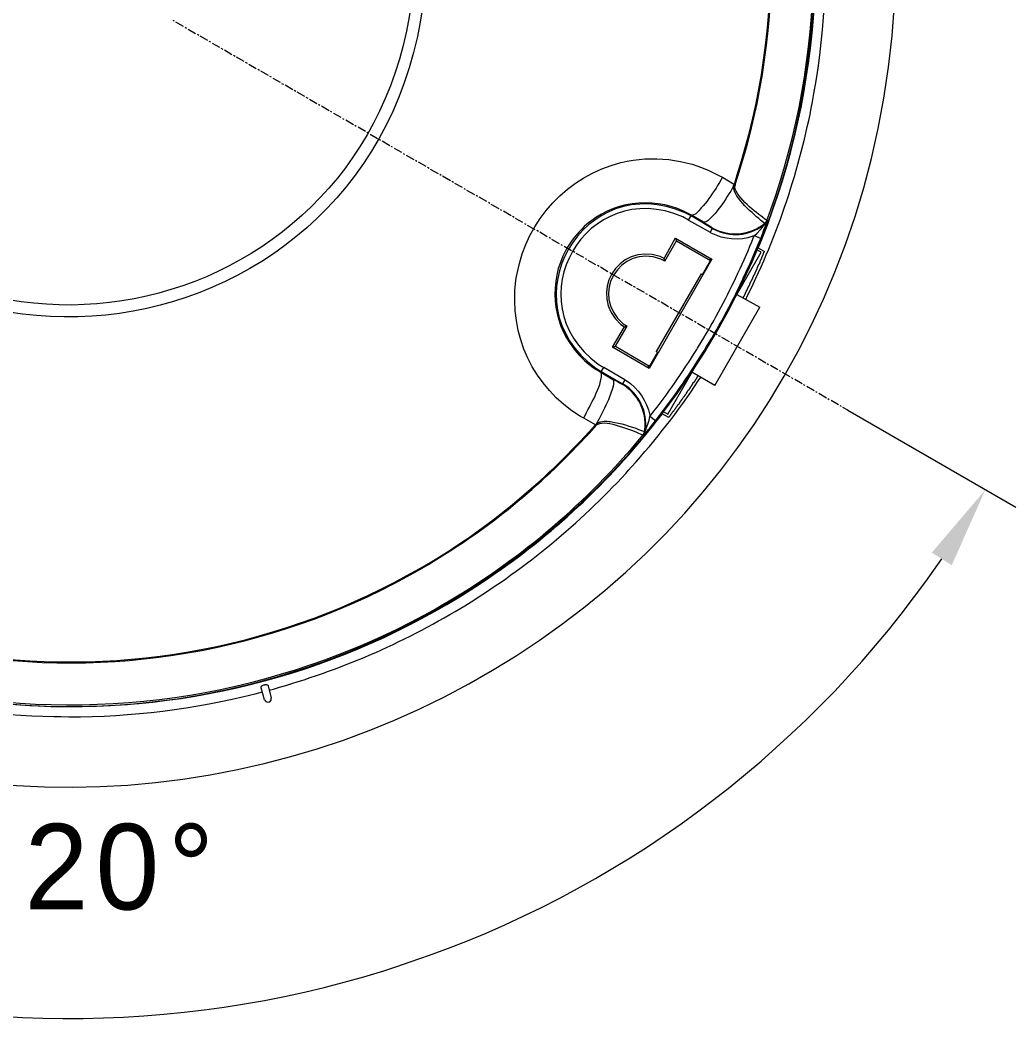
# Model space of a CAD drawing. Header units: millimetres. Extents: x 37 to 401, y 0 to 137.
# Drawn here: x 341.6 to 400.6, y 5.4 to 65.6 of the extents above; entities that cross this region are included whole.
import ezdxf

# ---------------------------------------------------------------- set-up
doc = ezdxf.new("R2010")
doc.units = ezdxf.units.MM

msp = doc.modelspace()

# ---------------------------------------------------------------- hatches: boundary and pattern name
h = msp.add_hatch(color=7)
h.dxf.hatch_style = 2
h.paths.add_polyline_path([(398.777883, 37.739495), (395.602883, 34.014197), (396.788217, 33.273399)])

# ---------------------------------------------------------------- linework, layer by layer
at = {"color": 7, "lineweight": 20}
for points in [[(350.708383, 65.510197), (350.623717, 65.552495)], [(351.237585, 65.192697), (350.793085, 65.446697)], [(351.428085, 65.086899), (351.343383, 65.129197)], [(351.957217, 64.769399), (351.512717, 65.023399)], [(352.147717, 64.663495), (352.063085, 64.726995)], [(352.676883, 64.367197), (352.232383, 64.621197)], [(352.867383, 64.261399), (352.761585, 64.303697)], [(353.396585, 63.943899), (352.952085, 64.197899)], [(353.587085, 63.837995), (353.481217, 63.901495)], [(354.116217, 63.520495), (353.671717, 63.795697)], [(354.306717, 63.414697), (354.200883, 63.478197)], [(354.835883, 63.118399), (354.391383, 63.372399)], [(355.026383, 63.012495), (354.920585, 63.054899)], [(355.555585, 62.694995), (355.111085, 62.948995)], [(355.746085, 62.589197), (355.640217, 62.652697)], [(356.275217, 62.292899), (355.830717, 62.546899)], [(356.465717, 62.186995), (356.359883, 62.229399)], [(356.994883, 61.869495), (356.550383, 62.123495)], [(357.185383, 61.763697), (357.079585, 61.805995)], [(357.714585, 61.446197), (357.270085, 61.721399)], [(357.905085, 61.340399), (357.799217, 61.403899)], [(358.434217, 61.043995), (357.989717, 61.297995)], [(358.624717, 60.938197), (358.518883, 60.980495)], [(359.153883, 60.620697), (358.709383, 60.874697)], [(359.323217, 60.514899), (359.238585, 60.578399)], [(359.873585, 60.197399), (359.429085, 60.472495)], [(360.042883, 60.112697), (359.958217, 60.154995)], [(360.593217, 59.795197), (360.148717, 60.049197)], [(360.762585, 59.689399), (360.677883, 59.731697)], [(361.312883, 59.371899), (360.868383, 59.646995)], [(361.482217, 59.265995), (361.397585, 59.329495)], [(362.032585, 58.969697), (361.588085, 59.223697)], [(362.201883, 58.863899), (362.117217, 58.906197)], [(362.752217, 58.546399), (362.307717, 58.800399)], [(362.921585, 58.440495), (362.836883, 58.503995)], [(363.471883, 58.122995), (363.027383, 58.398197)], [(363.641217, 58.038399), (363.556585, 58.080697)], [(364.191585, 57.720899), (363.747085, 57.974899)], [(364.360883, 57.614995), (364.276217, 57.657399)], [(364.911217, 57.297495), (364.466717, 57.551495)], [(365.080585, 57.191697), (364.995883, 57.255197)], [(365.630883, 56.895399), (365.165217, 57.149399)], [(365.800217, 56.789495), (365.715585, 56.831899)], [(366.350585, 56.471995), (365.884883, 56.725995)], [(366.519883, 56.366197), (366.435217, 56.429697)], [(367.070217, 56.048697), (366.604585, 56.323899)], [(367.239585, 55.942899), (367.154883, 56.006399)], [(383.199217, 56.260399), (383.897717, 55.837101)], [(367.789883, 55.646495), (367.324217, 55.900495)], [(367.959217, 55.540697), (367.874585, 55.582995)], [(368.509585, 55.223197), (368.043883, 55.477197)], [(383.855383, 55.752399), (383.897717, 55.836995)], [(383.855383, 55.752399), (383.918883, 55.752399), (383.918883, 55.731197)], [(383.940085, 55.836995), (383.897717, 55.836995)], [(383.940085, 55.836995), (383.940085, 55.794697), (383.918883, 55.731197)], [(368.678883, 55.117399), (368.594217, 55.180899)], [(369.229217, 54.820995), (368.763585, 55.074995)], [(369.398585, 54.715197), (369.313883, 54.757495)], [(369.948883, 54.397697), (369.483217, 54.651697)], [(370.118217, 54.291899), (370.033585, 54.334197)], [(370.668585, 53.974399), (370.202883, 54.249495)], [(370.837883, 53.868495), (370.753217, 53.931995)], [(371.367085, 53.572197), (370.922585, 53.826197)], [(381.188383, 53.720399), (381.357717, 54.016697)], [(381.188383, 53.720399), (382.458383, 53.000697)], [(382.585383, 53.233601), (381.336585, 53.974399)], [(382.077383, 53.593399), (381.357717, 54.016697)], [(382.077383, 53.593399), (382.331383, 53.445197), (382.521883, 53.318197), (382.564217, 53.275899)], [(385.464085, 52.640899), (385.569883, 52.894899), (385.654585, 53.148899), (385.760383, 53.402899), (385.845085, 53.656899)], [(385.823883, 53.699197), (385.802717, 53.656899), (385.760383, 53.614495), (385.739217, 53.572197), (385.696883, 53.529899)], [(385.823883, 53.699197), (385.781585, 53.614495), (385.696883, 53.529899)], [(385.845085, 53.656899), (385.823883, 53.614495), (385.739217, 53.529899), (385.718085, 53.487495)], [(385.823883, 53.699197), (385.845085, 53.656899)], [(371.557585, 53.466399), (371.472883, 53.508697)], [(372.086717, 53.148899), (371.642217, 53.402899)], [(372.277217, 53.042995), (372.192585, 53.106495)], [(372.806383, 52.725495), (372.361883, 53.000697)], [(382.585383, 53.233601), (382.458383, 53.000697)], [(382.585383, 53.233601), (382.564217, 53.275899)], [(385.083085, 52.810197), (385.252383, 52.958399), (385.400585, 53.127697), (385.569883, 53.297101), (385.633383, 53.381697), (385.718085, 53.487601)], [(385.337085, 53.275899), (385.358217, 53.296995), (385.379383, 53.296995), (385.379383, 53.318197), (385.421717, 53.318197), (385.421717, 53.339399), (385.442883, 53.339399), (385.464085, 53.360495), (385.485217, 53.360495), (385.485217, 53.381697), (385.506383, 53.381697), (385.506383, 53.402899), (385.548717, 53.402899), (385.548717, 53.423995), (385.569883, 53.423995), (385.612217, 53.466399), (385.633383, 53.466399), (385.633383, 53.487495), (385.654585, 53.487495), (385.654585, 53.508697), (385.675717, 53.508697), (385.696883, 53.529899)], [(385.696883, 53.529899), (385.718085, 53.487601)], [(372.996883, 52.640899), (372.912217, 52.683197)], [(373.526085, 52.323399), (373.081585, 52.577399)], [(379.727883, 51.455601), (380.405217, 52.662101)], [(379.770217, 51.286197), (380.468717, 52.492697)], [(380.405217, 52.662101), (380.468717, 52.492697)], [(380.405217, 52.661995), (382.564217, 51.413197)], [(380.468717, 52.492697), (382.479585, 51.328495)], [(385.083085, 52.810197), (385.464085, 52.640899)], [(373.716585, 52.217495), (373.631883, 52.259899)], [(374.245717, 51.899995), (373.801217, 52.153995)], [(374.436217, 51.794197), (374.351585, 51.857697)], [(374.965383, 51.497899), (374.520883, 51.751899)], [(383.791883, 48.852101), (385.485217, 51.815399)], [(385.485217, 51.815399), (385.231217, 51.963601)], [(385.273585, 52.090601), (385.675717, 51.857697)], [(375.155883, 51.391995), (375.071217, 51.434399)], [(375.685085, 51.074495), (375.240585, 51.328495)], [(382.564217, 51.413197), (378.838883, 44.936197)], [(379.770217, 51.286197), (379.770217, 51.328495), (379.749085, 51.328495), (379.749085, 51.391995), (379.727883, 51.413197), (379.727883, 51.455495)], [(382.013883, 50.503101), (382.479585, 51.328601)], [(382.564217, 51.413197), (382.394883, 51.370899)], [(375.875585, 50.968697), (375.790883, 51.032197)], [(376.404717, 50.651197), (375.960217, 50.926399)], [(376.595217, 50.545399), (376.510585, 50.608899)], [(377.124383, 50.248995), (376.679883, 50.502995)], [(377.314883, 50.143197), (377.230217, 50.185495)], [(377.844085, 49.825697), (377.399585, 50.079697)], [(381.929217, 50.545399), (379.262217, 45.931101)], [(381.929217, 50.545399), (382.013883, 50.502995)], [(378.034585, 49.719899), (377.928717, 49.783399)], [(378.563717, 49.423495), (378.119217, 49.677495)], [(378.754217, 49.317697), (378.648383, 49.359995)], [(379.283383, 49.000197), (378.838883, 49.254197)], [(379.473883, 48.894399), (379.368085, 48.936697)], [(380.003085, 48.576899), (379.558585, 48.851995)], [(384.045883, 49.317697), (385.400585, 48.555697)], [(380.193585, 48.470995), (380.087717, 48.534495)], [(380.722717, 48.174697), (380.278217, 48.428697)], [(382.733585, 43.920197), (385.400585, 48.555697)], [(380.913217, 48.068899), (380.807383, 48.111197)], [(381.442383, 47.751399), (380.997883, 48.005399)], [(381.632883, 47.645495), (381.527085, 47.708995)], [(382.162085, 47.327995), (381.717585, 47.603197)], [(376.679883, 46.185101), (377.378383, 47.391601)], [(376.849217, 46.248601), (377.547717, 47.433899)], [(377.378383, 47.391495), (377.420717, 47.391495), (377.420717, 47.412697), (377.505383, 47.412697), (377.505383, 47.433899), (377.547717, 47.433899)], [(382.352585, 47.243399), (382.246717, 47.285697)], [(382.881717, 46.925899), (382.437217, 47.179899)], [(383.072217, 46.819995), (382.966383, 46.862399)], [(383.601383, 46.502495), (383.156883, 46.756495)], [(383.770717, 46.396697), (383.686085, 46.460197)], [(384.321085, 46.100399), (383.876585, 46.354399)], [(376.679883, 46.184995), (376.849217, 46.248495)], [(378.838883, 44.936197), (376.679883, 46.184995)], [(376.849217, 46.248495), (378.860085, 45.063197)], [(379.346883, 45.888697), (378.860085, 45.063197)], [(379.346883, 45.888697), (379.262217, 45.930995)], [(384.490383, 45.994495), (384.405717, 46.036899)], [(385.040717, 45.676995), (384.596217, 45.930995)], [(379.960717, 42.226899), (381.654085, 45.169101)], [(385.210085, 45.571197), (385.125383, 45.634697)], [(385.760383, 45.253697), (385.315883, 45.528899)], [(385.929717, 45.147899), (385.845085, 45.211399)], [(375.981383, 44.703399), (376.150717, 44.978601)], [(375.981383, 44.703399), (376.701085, 44.279995)], [(376.002585, 44.745697), (377.272585, 44.025995)], [(377.399585, 44.258899), (376.150717, 44.978495)], [(378.838883, 44.936197), (378.796585, 45.126697)], [(382.733585, 43.920197), (381.378883, 44.703399)], [(386.480085, 44.851495), (386.035585, 45.105495)], [(386.649383, 44.745697), (386.564717, 44.787995)], [(387.199717, 44.428197), (386.755217, 44.682197)], [(377.230217, 44.004899), (377.187883, 44.025995), (377.145585, 44.047197), (377.082085, 44.068399), (376.955085, 44.152995), (376.701085, 44.279995)], [(377.230217, 44.004899), (377.272585, 44.025995)], [(377.399585, 44.258899), (377.272585, 44.026101)], [(387.369085, 44.322399), (387.284383, 44.385899)], [(387.919383, 44.025995), (387.474883, 44.279995)], [(388.088717, 43.920197), (388.004085, 43.962495)], [(388.639085, 43.602697), (388.194585, 43.856697)], [(388.808383, 43.496899), (388.723717, 43.539197)], [(389.358717, 43.179399), (388.914217, 43.454495)], [(389.528085, 43.073495), (389.443383, 43.136995)], [(390.078383, 42.777197), (389.633883, 43.031197)], [(379.600883, 42.269197), (380.003085, 42.036399)], [(379.685585, 42.374995), (379.960717, 42.226899)], [(390.247717, 42.671399), (390.163085, 42.713697)], [(390.628717, 42.459697), (390.332383, 42.607899)], [(390.628717, 42.459697), (400.577085, 36.702399)], [(375.663883, 41.591899), (374.965383, 41.994101)], [(375.663883, 41.591899), (375.685085, 41.634197), (375.727383, 41.655399)], [(375.663883, 41.591899), (375.706217, 41.549495)], [(375.769717, 41.612995), (375.727383, 41.591899), (375.706217, 41.549495)], [(375.769717, 41.612995), (375.748585, 41.612995), (375.748585, 41.655399), (375.727383, 41.655399)], [(378.606085, 41.189697), (378.648383, 41.295601), (378.690717, 41.422601), (378.775383, 41.634197), (378.838883, 41.867101), (378.881217, 42.078697)], [(379.219883, 41.824697), (378.881217, 42.078697)], [(378.479085, 40.977995), (378.521383, 41.041495), (378.563717, 41.126197), (378.563717, 41.189697)], [(378.479085, 40.977995), (378.521383, 41.041495), (378.563717, 41.126197), (378.563717, 41.189697)], [(378.521383, 40.999197), (378.479085, 40.978101)], [(378.521383, 40.999197), (378.563717, 41.041495), (378.584883, 41.083899), (378.606085, 41.147399), (378.606085, 41.189697)], [(378.606085, 41.189697), (378.563717, 41.189697)], [(355.851883, 26.013197), (355.851883, 26.076697), (355.873085, 26.076697), (355.894217, 26.118995), (355.915383, 26.140197), (355.936585, 26.140197), (355.957717, 26.161399), (356.000085, 26.182495), (356.063585, 26.182495), (356.084717, 26.203697), (356.148217, 26.203697), (356.190585, 26.182495), (356.211717, 26.182495), (356.254085, 26.140197), (356.254085, 26.118995)], [(356.042383, 25.293495), (355.851883, 26.013197)], [(356.254085, 26.118995), (356.444585, 25.399399)], [(356.042383, 25.293601), (356.127085, 25.187697), (356.232883, 25.145399), (356.359883, 25.166601), (356.444585, 25.272399), (356.444585, 25.399399)]]:
    msp.add_lwpolyline(points, dxfattribs=at)
for points in [[(385.823883, 53.699197), (385.823883, 53.720399), (385.845085, 53.720399), (385.845085, 53.699197)], [(385.696883, 53.529899), (385.696883, 53.550995), (385.718085, 53.550995), (385.718085, 53.529899)], [(378.479085, 40.977995), (378.479085, 40.999197), (378.500217, 40.999197), (378.500217, 40.977995)], [(378.563717, 41.189697), (378.563717, 41.210899), (378.584883, 41.210899), (378.584883, 41.189697)]]:
    msp.add_lwpolyline(points, close=True, dxfattribs=at)
for points, knots in [([(341.733717, 117.918899), (341.733717, 117.918899), (339.426585, 117.728399), (339.426585, 117.728399), (298.838091, 113.033597), (281.235185, 64.980007), (309.221717, 35.199495), (309.221717, 35.199495), (310.872717, 33.569697), (310.872717, 33.569697), (310.872717, 33.569697), (312.587217, 32.003399), (312.587217, 32.003399), (343.800712, 5.635024), (390.884904, 25.766994), (393.401585, 66.547399), (393.401585, 66.547399), (393.465085, 68.854495), (393.465085, 68.854495), (393.465085, 68.854495), (393.422717, 71.182899), (393.422717, 71.182899), (392.328788, 95.453305), (373.750805, 115.192315), (349.586585, 117.728399), (349.586585, 117.728399), (347.279383, 117.918899), (347.279383, 117.918899)], [0, 0, 0, 0, 1, 1, 1, 2, 2, 2, 3, 3, 3, 4, 4, 4, 5, 5, 5, 6, 6, 6, 7, 7, 7, 8, 8, 8, 9, 9, 9, 9]), ([(336.209217, 112.457899), (336.209217, 112.457899), (334.156085, 112.013399), (334.156085, 112.013399), (298.253185, 102.963626), (288.327394, 57.563913), (317.201585, 34.373995), (317.201585, 34.373995), (318.873717, 33.103995), (318.873717, 33.103995), (318.873717, 33.103995), (320.630585, 31.918697), (320.630585, 31.918697), (351.965683, 12.22142), (391.666589, 36.420212), (388.469717, 73.299495), (388.469717, 73.299495), (388.215717, 75.394995), (388.215717, 75.394995), (388.215717, 75.394995), (387.877085, 77.469399), (387.877085, 77.469399), (384.5941, 94.438292), (371.684585, 107.952927), (354.878217, 112.013399), (354.878217, 112.013399), (352.825085, 112.457899), (352.825085, 112.457899)], [0, 0, 0, 0, 1, 1, 1, 2, 2, 2, 3, 3, 3, 4, 4, 4, 5, 5, 5, 6, 6, 6, 7, 7, 7, 8, 8, 8, 9, 9, 9, 9]), ([(385.823883, 53.699197), (385.823883, 53.699197), (386.035585, 54.291899), (386.035585, 54.291899), (389.304812, 63.399492), (389.443807, 73.595899), (386.395383, 82.782197), (386.395383, 82.782197), (386.204883, 83.374899), (386.204883, 83.374899), (386.204883, 83.374899), (385.993217, 83.967495), (385.993217, 83.967495), (382.71771, 93.135519), (376.430505, 101.013823), (368.213217, 106.234899), (368.213217, 106.234899), (367.705217, 106.573495), (367.705217, 106.573495), (367.705217, 106.573495), (367.176085, 106.890995), (367.176085, 106.890995), (362.830886, 109.461405), (358.359392, 111.209807), (353.417717, 112.246197), (353.417717, 112.246197), (352.825085, 112.373197), (352.825085, 112.373197)], [0, 0, 0, 0, 1, 1, 1, 2, 2, 2, 3, 3, 3, 4, 4, 4, 5, 5, 5, 6, 6, 6, 7, 7, 7, 8, 8, 8, 9, 9, 9, 9]), ([(385.315883, 52.069399), (385.315883, 52.069399), (385.548717, 52.640899), (385.548717, 52.640899), (389.129094, 61.671305), (389.682214, 71.376927), (387.136217, 80.750197), (387.136217, 80.750197), (386.966883, 81.342899), (386.966883, 81.342899), (386.966883, 81.342899), (386.797585, 81.935495), (386.797585, 81.935495), (383.981007, 91.146205), (378.223709, 99.219525), (370.414585, 104.858995), (370.414585, 104.858995), (369.927717, 105.197697), (369.927717, 105.197697), (369.927717, 105.197697), (369.419717, 105.557495), (369.419717, 105.557495), (365.358892, 108.310996), (360.923417, 110.376122), (356.190585, 111.674697), (356.190585, 111.674697), (355.597883, 111.822899), (355.597883, 111.822899)], [0, 0, 0, 0, 1, 1, 1, 2, 2, 2, 3, 3, 3, 4, 4, 4, 5, 5, 5, 6, 6, 6, 7, 7, 7, 8, 8, 8, 9, 9, 9, 9]), ([(383.940085, 55.836995), (383.940085, 55.836995), (384.130585, 56.387399), (384.130585, 56.387399), (386.988403, 65.379705), (386.748514, 74.970321), (383.410883, 83.798197), (383.410883, 83.798197), (383.199217, 84.348495), (383.199217, 84.348495), (383.199217, 84.348495), (382.966383, 84.898899), (382.966383, 84.898899), (379.472508, 93.543295), (372.904808, 100.882202), (364.763085, 105.409399), (364.763085, 105.409399), (364.255085, 105.684601), (364.255085, 105.684601), (364.255085, 105.684601), (363.725883, 105.959697), (363.725883, 105.959697), (360.250705, 107.794494), (356.382814, 109.133004), (352.528717, 109.896697), (352.528717, 109.896697), (351.957217, 110.002495), (351.957217, 110.002495)], [0, 0, 0, 0, 1, 1, 1, 2, 2, 2, 3, 3, 3, 4, 4, 4, 5, 5, 5, 6, 6, 6, 7, 7, 7, 8, 8, 8, 9, 9, 9, 9]), ([(383.897717, 55.836995), (383.897717, 55.836995), (384.067085, 56.408495), (384.067085, 56.408495), (386.935909, 65.277399), (386.68639, 75.044017), (383.368585, 83.755899), (383.368585, 83.755899), (383.156883, 84.306197), (383.156883, 84.306197), (383.156883, 84.306197), (382.945217, 84.856495), (382.945217, 84.856495), (379.382902, 93.509499), (372.964816, 100.774605), (364.784217, 105.324697), (364.784217, 105.324697), (364.276217, 105.620995), (364.276217, 105.620995), (364.276217, 105.620995), (363.747085, 105.896197), (363.747085, 105.896197), (360.255996, 107.708805), (356.457991, 109.074725), (352.592217, 109.811995), (352.592217, 109.811995), (352.020717, 109.938995), (352.020717, 109.938995)], [0, 0, 0, 0, 1, 1, 1, 2, 2, 2, 3, 3, 3, 4, 4, 4, 5, 5, 5, 6, 6, 6, 7, 7, 7, 8, 8, 8, 9, 9, 9, 9]), ([(364.911217, 69.066197), (364.911217, 69.066197), (364.847717, 70.590197), (364.847717, 70.590197), (364.847717, 70.590197), (364.678383, 72.114197), (364.678383, 72.114197), (362.961802, 83.285999), (352.659597, 90.890794), (341.479717, 89.237995), (341.479717, 89.237995), (339.976883, 88.962899), (339.976883, 88.962899), (339.976883, 88.962899), (338.495217, 88.560697), (338.495217, 88.560697), (327.136513, 85.031896), (321.230307, 72.697021), (325.520085, 61.615495), (325.520085, 61.615495), (326.133883, 60.218495), (326.133883, 60.218495), (326.133883, 60.218495), (326.853585, 58.884995), (326.853585, 58.884995), (326.853585, 58.884995), (327.657883, 57.593899), (327.657883, 57.593899), (338.812011, 41.766524), (363.094799, 48.243912), (364.847717, 67.542197), (364.847717, 67.542197), (364.911217, 69.066197), (364.911217, 69.066197)], [0, 0, 0, 0, 1, 1, 1, 2, 2, 2, 3, 3, 3, 4, 4, 4, 5, 5, 5, 6, 6, 6, 7, 7, 7, 8, 8, 8, 9, 9, 9, 10, 10, 10, 11, 11, 11, 11]), ([(365.630883, 69.066197), (365.630883, 69.066197), (365.567383, 70.590197), (365.567383, 70.590197), (365.567383, 70.590197), (365.419217, 72.071899), (365.419217, 72.071899), (363.805999, 83.06202), (354.089406, 90.919405), (343.003717, 90.126995), (343.003717, 90.126995), (341.500883, 89.978899), (341.500883, 89.978899), (341.500883, 89.978899), (340.019217, 89.703697), (340.019217, 89.703697), (328.623789, 87.230407), (321.399994, 75.96272), (323.890217, 64.578899), (323.890217, 64.578899), (324.250085, 63.118399), (324.250085, 63.118399), (324.250085, 63.118399), (324.736883, 61.700197), (324.736883, 61.700197), (324.736883, 61.700197), (325.308383, 60.303197), (325.308383, 60.303197), (334.854903, 40.535012), (363.536512, 45.709204), (365.567383, 67.563399), (365.567383, 67.563399), (365.630883, 69.066197), (365.630883, 69.066197)], [0, 0, 0, 0, 1, 1, 1, 2, 2, 2, 3, 3, 3, 4, 4, 4, 5, 5, 5, 6, 6, 6, 7, 7, 7, 8, 8, 8, 9, 9, 9, 10, 10, 10, 11, 11, 11, 11]), ([(384.575085, 49.021399), (384.575085, 49.021399), (384.680883, 49.254197), (384.680883, 49.254197), (386.485694, 52.850096), (387.774815, 56.777607), (388.533217, 60.726495), (388.533217, 60.726495), (388.575585, 60.980495), (388.575585, 60.980495), (388.575585, 60.980495), (388.617883, 61.234495), (388.617883, 61.234495), (389.323509, 65.2248), (389.504096, 69.308203), (389.104717, 73.341899), (389.104717, 73.341899), (389.083585, 73.595899), (389.083585, 73.595899), (389.083585, 73.595899), (389.062383, 73.849899), (389.062383, 73.849899), (388.813005, 75.98812), (388.453912, 78.117805), (387.898217, 80.199899), (387.898217, 80.199899), (387.834717, 80.453899), (387.834717, 80.453899)], [0, 0, 0, 0, 1, 1, 1, 2, 2, 2, 3, 3, 3, 4, 4, 4, 5, 5, 5, 6, 6, 6, 7, 7, 7, 8, 8, 8, 9, 9, 9, 9]), ([(374.965383, 41.994101), (374.965383, 41.994101), (374.774883, 42.078697), (374.774883, 42.078697), (371.968889, 43.831297), (370.530296, 46.883919), (370.943717, 50.164399), (370.943717, 50.164399), (370.986085, 50.376101), (370.986085, 50.376101), (370.986085, 50.376101), (371.028383, 50.566601), (371.028383, 50.566601), (371.5639, 53.702019), (374.074584, 56.380696), (377.166717, 57.128197), (377.166717, 57.128197), (377.357217, 57.170601), (377.357217, 57.170601), (377.357217, 57.170601), (377.547717, 57.212899), (377.547717, 57.212899), (379.394896, 57.568111), (381.37151, 57.284513), (383.008717, 56.345101), (383.008717, 56.345101), (383.199217, 56.260399), (383.199217, 56.260399)], [0, 0, 0, 0, 1, 1, 1, 2, 2, 2, 3, 3, 3, 4, 4, 4, 5, 5, 5, 6, 6, 6, 7, 7, 7, 8, 8, 8, 9, 9, 9, 9]), ([(381.336585, 53.974399), (381.336585, 53.974399), (380.976717, 54.143697), (380.976717, 54.143697), (374.961185, 56.825514), (370.346817, 48.825607), (375.685085, 44.957399), (375.685085, 44.957399), (376.002585, 44.745697), (376.002585, 44.745697)], [0, 0, 0, 0, 1, 1, 1, 2, 2, 2, 3, 3, 3, 3]), ([(381.188383, 53.720399), (381.188383, 53.720399), (380.849717, 53.910899), (380.849717, 53.910899), (375.129107, 56.40151), (370.783591, 48.868999), (375.833217, 45.190197), (375.833217, 45.190197), (376.150717, 44.978495), (376.150717, 44.978495)], [0, 0, 0, 0, 1, 1, 1, 2, 2, 2, 3, 3, 3, 3]), ([(383.199217, 56.260399), (383.199217, 56.260399), (383.008717, 55.942899), (383.008717, 55.942899), (383.008717, 55.942899), (382.902883, 55.773495), (382.902883, 55.773495), (382.665499, 55.384099), (382.347999, 54.916704), (382.056217, 54.566995), (382.056217, 54.566995), (381.929217, 54.439995), (381.929217, 54.439995), (381.929217, 54.439995), (381.802217, 54.291899), (381.802217, 54.291899), (381.802217, 54.291899), (381.611717, 54.101399), (381.611717, 54.101399), (381.611717, 54.101399), (381.442383, 54.016697), (381.442383, 54.016697), (381.442383, 54.016697), (381.421217, 54.016697), (381.421217, 54.016697), (381.421217, 54.016697), (381.400085, 53.995495), (381.400085, 53.995495), (381.400085, 53.995495), (381.378883, 53.995495), (381.378883, 53.995495), (381.378883, 53.995495), (381.357717, 54.016697), (381.357717, 54.016697)], [0, 0, 0, 0, 1, 1, 1, 2, 2, 2, 3, 3, 3, 4, 4, 4, 5, 5, 5, 6, 6, 6, 7, 7, 7, 8, 8, 8, 9, 9, 9, 10, 10, 10, 11, 11, 11, 11]), ([(383.855383, 55.752399), (383.855383, 55.752399), (383.686085, 55.434899), (383.686085, 55.434899), (383.686085, 55.434899), (383.580217, 55.286697), (383.580217, 55.286697), (383.310412, 54.856308), (383.085305, 54.50921), (382.754717, 54.122601), (382.754717, 54.122601), (382.648883, 53.995601), (382.648883, 53.995601), (382.648883, 53.995601), (382.521883, 53.868601), (382.521883, 53.868601), (382.458807, 53.796917), (382.234017, 53.578618), (382.119717, 53.593399), (382.119717, 53.593399), (382.077383, 53.593399), (382.077383, 53.593399)], [0, 0, 0, 0, 1, 1, 1, 2, 2, 2, 3, 3, 3, 4, 4, 4, 5, 5, 5, 6, 6, 6, 7, 7, 7, 7]), ([(385.696883, 53.529899), (385.696883, 53.529899), (385.548717, 53.635697), (385.548717, 53.635697), (385.075712, 54.064992), (383.857888, 55.000594), (383.855383, 55.710101), (383.855383, 55.710101), (383.855383, 55.752399), (383.855383, 55.752399)], [0, 0, 0, 0, 1, 1, 1, 2, 2, 2, 3, 3, 3, 3]), ([(385.823883, 53.699197), (385.823883, 53.699197), (385.675717, 53.805101), (385.675717, 53.805101), (385.214283, 54.17901), (384.009582, 55.043316), (383.918883, 55.688899), (383.918883, 55.688899), (383.918883, 55.731197), (383.918883, 55.731197)], [0, 0, 0, 0, 1, 1, 1, 2, 2, 2, 3, 3, 3, 3]), ([(381.357717, 54.016697), (381.357717, 54.016697), (381.230717, 54.080197), (381.230717, 54.080197), (379.388194, 55.101524), (377.027687, 54.947325), (375.367585, 53.635697), (375.367585, 53.635697), (375.261717, 53.572197), (375.261717, 53.572197), (375.261717, 53.572197), (375.155883, 53.487495), (375.155883, 53.487495), (374.744192, 53.09951), (374.320506, 52.68041), (374.055217, 52.175197), (374.055217, 52.175197), (373.970585, 52.069399), (373.970585, 52.069399), (373.970585, 52.069399), (373.907085, 51.942399), (373.907085, 51.942399), (372.895283, 50.060012), (373.069591, 47.765122), (374.393883, 46.079197), (374.393883, 46.079197), (374.478585, 45.973399), (374.478585, 45.973399), (374.478585, 45.973399), (374.563217, 45.867495), (374.563217, 45.867495), (374.908586, 45.461519), (375.414505, 45.029013), (375.875585, 44.766899), (375.875585, 44.766899), (375.981383, 44.703399), (375.981383, 44.703399)], [0, 0, 0, 0, 1, 1, 1, 2, 2, 2, 3, 3, 3, 4, 4, 4, 5, 5, 5, 6, 6, 6, 7, 7, 7, 8, 8, 8, 9, 9, 9, 10, 10, 10, 11, 11, 11, 12, 12, 12, 12]), ([(385.083085, 52.810197), (385.083085, 52.810197), (384.998383, 52.767899), (384.998383, 52.767899), (384.179304, 52.490192), (383.281802, 52.545614), (382.521883, 52.958399), (382.521883, 52.958399), (382.458383, 53.000697), (382.458383, 53.000697)], [0, 0, 0, 0, 1, 1, 1, 2, 2, 2, 3, 3, 3, 3]), ([(382.564217, 53.275899), (382.564217, 53.275899), (382.648883, 53.233495), (382.648883, 53.233495), (383.471914, 52.809209), (384.43221, 52.798908), (385.252383, 53.233495), (385.252383, 53.233495), (385.337085, 53.275899), (385.337085, 53.275899)], [0, 0, 0, 0, 1, 1, 1, 2, 2, 2, 3, 3, 3, 3]), ([(382.585383, 53.233601), (382.585383, 53.233601), (382.670085, 53.191197), (382.670085, 53.191197), (383.641988, 52.697308), (384.757083, 52.768217), (385.633383, 53.424101), (385.633383, 53.424101), (385.718085, 53.487601), (385.718085, 53.487601)], [0, 0, 0, 0, 1, 1, 1, 2, 2, 2, 3, 3, 3, 3]), ([(379.727883, 51.455495), (379.727883, 51.455495), (379.495085, 51.561399), (379.495085, 51.561399), (376.968103, 52.417203), (375.163009, 49.301822), (377.166717, 47.539697), (377.166717, 47.539697), (377.378383, 47.391495), (377.378383, 47.391495)], [0, 0, 0, 0, 1, 1, 1, 2, 2, 2, 3, 3, 3, 3]), ([(378.881217, 42.078697), (378.881217, 42.078697), (378.944717, 42.163399), (378.944717, 42.163399), (379.938209, 43.402002), (380.828197, 44.723507), (381.675217, 46.057995), (381.675217, 46.057995), (381.717585, 46.142697), (381.717585, 46.142697), (381.717585, 46.142697), (381.781085, 46.227399), (381.781085, 46.227399), (382.593497, 47.580302), (383.356908, 48.958217), (384.024717, 50.397197), (384.024717, 50.397197), (384.067085, 50.481899), (384.067085, 50.481899), (384.067085, 50.481899), (384.109383, 50.587697), (384.109383, 50.587697), (384.447697, 51.282317), (384.750416, 51.9914), (385.040717, 52.704399), (385.040717, 52.704399), (385.083085, 52.810197), (385.083085, 52.810197)], [0, 0, 0, 0, 1, 1, 1, 2, 2, 2, 3, 3, 3, 4, 4, 4, 5, 5, 5, 6, 6, 6, 7, 7, 7, 8, 8, 8, 9, 9, 9, 9]), ([(379.219883, 41.824697), (379.219883, 41.824697), (379.283383, 41.909399), (379.283383, 41.909399), (380.257085, 43.158903), (381.165806, 44.4603), (381.992717, 45.803995), (381.992717, 45.803995), (382.056217, 45.888697), (382.056217, 45.888697), (382.056217, 45.888697), (382.098585, 45.973399), (382.098585, 45.973399), (382.92719, 47.297021), (383.698397, 48.728911), (384.363383, 50.143197), (384.363383, 50.143197), (384.405717, 50.227899), (384.405717, 50.227899), (384.405717, 50.227899), (384.448085, 50.333697), (384.448085, 50.333697), (384.791303, 51.065005), (385.135296, 51.803405), (385.421717, 52.556197), (385.421717, 52.556197), (385.464085, 52.640899), (385.464085, 52.640899)], [0, 0, 0, 0, 1, 1, 1, 2, 2, 2, 3, 3, 3, 4, 4, 4, 5, 5, 5, 6, 6, 6, 7, 7, 7, 8, 8, 8, 9, 9, 9, 9]), ([(379.770217, 51.286197), (379.770217, 51.286197), (379.537383, 51.413197), (379.537383, 51.413197), (377.100782, 52.343825), (375.274805, 49.256314), (377.314883, 47.581995), (377.314883, 47.581995), (377.547717, 47.433899), (377.547717, 47.433899)], [0, 0, 0, 0, 1, 1, 1, 2, 2, 2, 3, 3, 3, 3]), ([(384.426883, 49.105995), (384.426883, 49.105995), (384.426883, 49.127197), (384.426883, 49.127197), (384.426883, 49.127197), (384.448085, 49.148399), (384.448085, 49.148399), (384.448085, 49.148399), (384.448085, 49.169495), (384.448085, 49.169495), (384.448085, 49.169495), (384.469217, 49.190697), (384.469217, 49.190697), (384.469217, 49.190697), (384.469217, 49.211899), (384.469217, 49.211899), (384.469217, 49.211899), (384.490383, 49.232995), (384.490383, 49.232995), (384.490383, 49.232995), (384.490383, 49.254197), (384.490383, 49.254197), (384.490383, 49.254197), (384.511585, 49.296495), (384.511585, 49.296495), (384.511585, 49.296495), (384.511585, 49.317697), (384.511585, 49.317697), (384.511585, 49.317697), (384.532717, 49.338899), (384.532717, 49.338899), (384.532717, 49.338899), (384.532717, 49.359995), (384.532717, 49.359995), (384.532717, 49.359995), (384.553883, 49.381197), (384.553883, 49.381197), (384.553883, 49.381197), (384.553883, 49.402399), (384.553883, 49.402399), (384.600097, 49.460607), (384.613503, 49.534726), (384.659717, 49.592899), (384.659717, 49.592899), (384.659717, 49.613995), (384.659717, 49.613995), (384.659717, 49.613995), (384.680883, 49.635197), (384.680883, 49.635197), (384.680883, 49.635197), (384.680883, 49.656399), (384.680883, 49.656399), (384.680883, 49.656399), (384.702085, 49.677495), (384.702085, 49.677495), (384.702085, 49.677495), (384.702085, 49.698697), (384.702085, 49.698697), (384.702085, 49.698697), (384.723217, 49.719899), (384.723217, 49.719899), (384.723217, 49.719899), (384.723217, 49.740995), (384.723217, 49.740995), (384.723217, 49.740995), (384.744383, 49.762197), (384.744383, 49.762197), (384.744383, 49.762197), (384.744383, 49.783399), (384.744383, 49.783399), (384.744383, 49.783399), (384.765585, 49.804495), (384.765585, 49.804495), (384.765585, 49.804495), (384.765585, 49.825697), (384.765585, 49.825697), (384.765585, 49.825697), (384.786717, 49.846899), (384.786717, 49.846899), (384.786717, 49.846899), (384.786717, 49.867995), (384.786717, 49.867995), (384.786717, 49.867995), (384.807883, 49.910399), (384.807883, 49.910399), (384.807883, 49.910399), (384.807883, 49.931495), (384.807883, 49.931495), (384.854097, 49.989809), (384.867503, 50.063822), (384.913717, 50.121995), (384.913717, 50.121995), (384.913717, 50.143197), (384.913717, 50.143197), (384.913717, 50.143197), (384.934883, 50.164399), (384.934883, 50.164399), (384.934883, 50.164399), (384.934883, 50.185495), (384.934883, 50.185495), (384.934883, 50.185495), (384.956085, 50.206697), (384.956085, 50.206697), (384.956085, 50.206697), (384.956085, 50.227899), (384.956085, 50.227899), (384.956085, 50.227899), (384.977217, 50.248995), (384.977217, 50.248995), (384.977217, 50.248995), (384.977217, 50.270197), (384.977217, 50.270197), (384.977217, 50.270197), (384.998383, 50.291399), (384.998383, 50.291399), (384.998383, 50.291399), (384.998383, 50.312495), (384.998383, 50.312495), (384.998383, 50.312495), (385.019585, 50.333697), (385.019585, 50.333697), (385.019585, 50.333697), (385.019585, 50.354899), (385.019585, 50.354899), (385.019585, 50.354899), (385.040717, 50.375995), (385.040717, 50.375995), (385.040717, 50.375995), (385.040717, 50.418399), (385.040717, 50.418399), (385.040717, 50.418399), (385.061883, 50.439495), (385.061883, 50.439495), (385.061883, 50.439495), (385.061883, 50.460697), (385.061883, 50.460697), (385.061883, 50.460697), (385.083085, 50.481899), (385.083085, 50.481899), (385.083085, 50.481899), (385.083085, 50.502995), (385.083085, 50.502995), (385.083085, 50.502995), (385.104217, 50.524197), (385.104217, 50.524197), (385.104217, 50.524197), (385.104217, 50.566495), (385.104217, 50.566495), (385.104217, 50.566495), (385.125383, 50.587697), (385.125383, 50.587697), (385.125383, 50.587697), (385.125383, 50.608899), (385.125383, 50.608899), (385.125383, 50.608899), (385.146585, 50.629995), (385.146585, 50.629995), (385.146585, 50.629995), (385.146585, 50.651197), (385.146585, 50.651197), (385.146585, 50.651197), (385.167717, 50.672399), (385.167717, 50.672399), (385.167717, 50.672399), (385.167717, 50.693495), (385.167717, 50.693495), (385.167717, 50.693495), (385.188883, 50.714697), (385.188883, 50.714697), (385.188883, 50.714697), (385.188883, 50.735899), (385.188883, 50.735899), (385.188883, 50.735899), (385.210085, 50.756995), (385.210085, 50.756995), (385.210085, 50.756995), (385.210085, 50.778197), (385.210085, 50.778197), (385.210085, 50.778197), (385.231217, 50.799399), (385.231217, 50.799399), (385.231217, 50.799399), (385.231217, 50.820495), (385.231217, 50.820495), (385.231217, 50.820495), (385.252383, 50.841697), (385.252383, 50.841697), (385.252383, 50.841697), (385.252383, 50.883995), (385.252383, 50.883995), (385.252383, 50.883995), (385.273585, 50.905197), (385.273585, 50.905197), (385.273585, 50.905197), (385.273585, 50.926399), (385.273585, 50.926399), (385.273585, 50.926399), (385.294717, 50.947495), (385.294717, 50.947495), (385.294717, 50.947495), (385.294717, 50.989899), (385.294717, 50.989899), (385.294717, 50.989899), (385.315883, 51.010995), (385.315883, 51.010995), (385.315883, 51.010995), (385.315883, 51.032197), (385.315883, 51.032197), (385.315883, 51.032197), (385.337085, 51.053399), (385.337085, 51.053399), (385.337085, 51.053399), (385.337085, 51.074495), (385.337085, 51.074495), (385.337085, 51.074495), (385.358217, 51.095697), (385.358217, 51.095697), (385.358217, 51.095697), (385.358217, 51.116899), (385.358217, 51.116899), (385.358217, 51.116899), (385.379383, 51.137995), (385.379383, 51.137995), (385.379383, 51.137995), (385.379383, 51.159197), (385.379383, 51.159197), (385.379383, 51.159197), (385.400585, 51.180399), (385.400585, 51.180399), (385.400585, 51.180399), (385.400585, 51.201495), (385.400585, 51.201495), (385.400585, 51.201495), (385.421717, 51.222697), (385.421717, 51.222697), (385.421717, 51.222697), (385.421717, 51.286197), (385.421717, 51.286197), (385.421717, 51.286197), (385.442883, 51.307399), (385.442883, 51.307399), (385.442883, 51.307399), (385.442883, 51.328495), (385.442883, 51.328495), (385.442883, 51.328495), (385.464085, 51.349697), (385.464085, 51.349697), (385.464085, 51.349697), (385.464085, 51.370899), (385.464085, 51.370899), (385.464085, 51.370899), (385.485217, 51.391995), (385.485217, 51.391995), (385.485217, 51.391995), (385.485217, 51.413197), (385.485217, 51.413197), (385.485217, 51.413197), (385.506383, 51.434399), (385.506383, 51.434399), (385.506383, 51.434399), (385.506383, 51.455495), (385.506383, 51.455495), (385.506383, 51.455495), (385.527585, 51.476697), (385.527585, 51.476697), (385.527585, 51.476697), (385.527585, 51.518995), (385.527585, 51.518995), (385.527585, 51.518995), (385.548717, 51.540197), (385.548717, 51.540197), (385.548717, 51.540197), (385.548717, 51.561399), (385.548717, 51.561399), (385.548717, 51.561399), (385.569883, 51.582495), (385.569883, 51.582495), (385.569883, 51.582495), (385.569883, 51.603697), (385.569883, 51.603697), (385.569883, 51.603697), (385.591085, 51.624899), (385.591085, 51.624899), (385.591085, 51.624899), (385.591085, 51.645995), (385.591085, 51.645995), (385.591085, 51.645995), (385.612217, 51.688399), (385.612217, 51.688399), (385.612217, 51.688399), (385.612217, 51.709495), (385.612217, 51.709495), (385.612217, 51.709495), (385.633383, 51.730697), (385.633383, 51.730697), (385.633383, 51.730697), (385.633383, 51.772995), (385.633383, 51.772995), (385.633383, 51.772995), (385.654585, 51.794197), (385.654585, 51.794197), (385.654585, 51.794197), (385.654585, 51.815399), (385.654585, 51.815399), (385.654585, 51.815399), (385.675717, 51.836495), (385.675717, 51.836495), (385.675717, 51.836495), (385.675717, 51.857697), (385.675717, 51.857697)], [0, 0, 0, 0, 1, 1, 1, 2, 2, 2, 3, 3, 3, 4, 4, 4, 5, 5, 5, 6, 6, 6, 7, 7, 7, 8, 8, 8, 9, 9, 9, 10, 10, 10, 11, 11, 11, 12, 12, 12, 13, 13, 13, 14, 14, 14, 15, 15, 15, 16, 16, 16, 17, 17, 17, 18, 18, 18, 19, 19, 19, 20, 20, 20, 21, 21, 21, 22, 22, 22, 23, 23, 23, 24, 24, 24, 25, 25, 25, 26, 26, 26, 27, 27, 27, 28, 28, 28, 29, 29, 29, 30, 30, 30, 31, 31, 31, 32, 32, 32, 33, 33, 33, 34, 34, 34, 35, 35, 35, 36, 36, 36, 37, 37, 37, 38, 38, 38, 39, 39, 39, 40, 40, 40, 41, 41, 41, 42, 42, 42, 43, 43, 43, 44, 44, 44, 45, 45, 45, 46, 46, 46, 47, 47, 47, 48, 48, 48, 49, 49, 49, 50, 50, 50, 51, 51, 51, 52, 52, 52, 53, 53, 53, 54, 54, 54, 55, 55, 55, 56, 56, 56, 57, 57, 57, 58, 58, 58, 59, 59, 59, 60, 60, 60, 61, 61, 61, 62, 62, 62, 63, 63, 63, 64, 64, 64, 65, 65, 65, 66, 66, 66, 67, 67, 67, 68, 68, 68, 69, 69, 69, 70, 70, 70, 71, 71, 71, 72, 72, 72, 73, 73, 73, 74, 74, 74, 75, 75, 75, 76, 76, 76, 77, 77, 77, 78, 78, 78, 79, 79, 79, 80, 80, 80, 81, 81, 81, 82, 82, 82, 83, 83, 83, 84, 84, 84, 85, 85, 85, 86, 86, 86, 87, 87, 87, 88, 88, 88, 89, 89, 89, 90, 90, 90, 91, 91, 91, 92, 92, 92, 93, 93, 93, 94, 94, 94, 95, 95, 95, 96, 96, 96, 97, 97, 97, 98, 98, 98, 99, 99, 99, 100, 100, 100, 101, 101, 101, 102, 102, 102, 103, 103, 103, 103]), ([(374.965383, 41.993995), (374.965383, 41.993995), (375.134717, 42.311495), (375.134717, 42.311495), (375.134717, 42.311495), (375.219383, 42.480899), (375.219383, 42.480899), (375.458214, 42.911605), (375.673408, 43.356811), (375.854383, 43.814399), (375.854383, 43.814399), (375.917883, 43.983697), (375.917883, 43.983697), (375.917883, 43.983697), (375.960217, 44.174197), (375.960217, 44.174197), (375.960217, 44.174197), (376.023717, 44.428197), (376.023717, 44.428197), (376.023717, 44.428197), (376.023717, 44.639899), (376.023717, 44.639899), (376.023717, 44.639899), (376.002585, 44.660995), (376.002585, 44.660995), (376.002585, 44.660995), (376.002585, 44.682197), (376.002585, 44.682197), (376.002585, 44.682197), (375.981383, 44.703399), (375.981383, 44.703399)], [0, 0, 0, 0, 1, 1, 1, 2, 2, 2, 3, 3, 3, 4, 4, 4, 5, 5, 5, 6, 6, 6, 7, 7, 7, 8, 8, 8, 9, 9, 9, 10, 10, 10, 10]), ([(307.147383, 44.428197), (307.147383, 44.428197), (307.401383, 44.047197), (307.401383, 44.047197), (311.286913, 38.257796), (316.581402, 33.367908), (322.683717, 29.992495), (322.683717, 29.992495), (323.064717, 29.759697), (323.064717, 29.759697), (323.064717, 29.759697), (323.466883, 29.547995), (323.466883, 29.547995), (329.630299, 26.268608), (336.573001, 24.439808), (343.554085, 24.298697), (343.554085, 24.298697), (343.998585, 24.298697), (343.998585, 24.298697), (343.998585, 24.298697), (344.443085, 24.277495), (344.443085, 24.277495), (348.163797, 24.295205), (351.886696, 24.72771), (355.492085, 25.653399), (355.492085, 25.653399), (355.915383, 25.759197), (355.915383, 25.759197)], [0, 0, 0, 0, 1, 1, 1, 2, 2, 2, 3, 3, 3, 4, 4, 4, 5, 5, 5, 6, 6, 6, 7, 7, 7, 8, 8, 8, 9, 9, 9, 9]), ([(356.317585, 25.864995), (356.317585, 25.864995), (356.571585, 25.928495), (356.571585, 25.928495), (360.504317, 27.049305), (364.184882, 28.614616), (367.684085, 30.733399), (367.684085, 30.733399), (367.916883, 30.860399), (367.916883, 30.860399), (367.916883, 30.860399), (368.128585, 31.008495), (368.128585, 31.008495), (371.573107, 33.1319), (374.712089, 35.749194), (377.463085, 38.713197), (377.463085, 38.713197), (377.632383, 38.903697), (377.632383, 38.903697), (377.632383, 38.903697), (377.801717, 39.094197), (377.801717, 39.094197), (379.233712, 40.701805), (380.584816, 42.3902), (381.759883, 44.195399), (381.759883, 44.195399), (381.908085, 44.406995), (381.908085, 44.406995)], [0, 0, 0, 0, 1, 1, 1, 2, 2, 2, 3, 3, 3, 4, 4, 4, 5, 5, 5, 6, 6, 6, 7, 7, 7, 8, 8, 8, 9, 9, 9, 9]), ([(375.727383, 41.655399), (375.727383, 41.655399), (375.896717, 41.972899), (375.896717, 41.972899), (375.896717, 41.972899), (375.981383, 42.120995), (375.981383, 42.120995), (376.209701, 42.545422), (376.417099, 42.977222), (376.574085, 43.433399), (376.574085, 43.433399), (376.701085, 43.771995), (376.701085, 43.771995), (376.765996, 43.97142), (376.737386, 44.042999), (376.743383, 44.237697), (376.743383, 44.237697), (376.722217, 44.258899), (376.722217, 44.258899), (376.722217, 44.258899), (376.722217, 44.279995), (376.722217, 44.279995), (376.722217, 44.279995), (376.701085, 44.279995), (376.701085, 44.279995)], [0, 0, 0, 0, 1, 1, 1, 2, 2, 2, 3, 3, 3, 4, 4, 4, 5, 5, 5, 6, 6, 6, 7, 7, 7, 8, 8, 8, 8]), ([(378.225085, 42.988899), (378.225085, 42.988899), (378.182717, 43.073495), (378.182717, 43.073495), (378.0917, 43.241523), (377.972814, 43.383305), (377.844085, 43.517995), (377.844085, 43.517995), (377.738217, 43.623899), (377.738217, 43.623899), (377.738217, 43.623899), (377.717085, 43.644995), (377.717085, 43.644995), (377.717085, 43.644995), (377.674717, 43.687399), (377.674717, 43.687399), (377.674717, 43.687399), (377.632383, 43.708495), (377.632383, 43.708495), (377.632383, 43.708495), (377.611217, 43.750899), (377.611217, 43.750899), (377.611217, 43.750899), (377.526585, 43.793197), (377.526585, 43.793197), (377.471199, 43.852817), (377.404489, 43.900124), (377.336085, 43.941399), (377.336085, 43.941399), (377.251383, 43.983697), (377.251383, 43.983697), (377.251383, 43.983697), (377.230217, 44.004899), (377.230217, 44.004899)], [0, 0, 0, 0, 1, 1, 1, 2, 2, 2, 3, 3, 3, 4, 4, 4, 5, 5, 5, 6, 6, 6, 7, 7, 7, 8, 8, 8, 9, 9, 9, 10, 10, 10, 11, 11, 11, 11]), ([(378.606085, 41.189697), (378.606085, 41.189697), (378.627217, 41.295601), (378.627217, 41.295601), (378.771891, 42.331709), (378.243394, 43.4189), (377.357217, 43.962601), (377.357217, 43.962601), (377.272585, 44.026101), (377.272585, 44.026101)], [0, 0, 0, 0, 1, 1, 1, 2, 2, 2, 3, 3, 3, 3]), ([(377.399585, 44.258899), (377.399585, 44.258899), (377.484217, 44.216601), (377.484217, 44.216601), (378.207411, 43.760812), (378.718586, 43.002305), (378.881217, 42.163399), (378.881217, 42.163399), (378.881217, 42.078697), (378.881217, 42.078697)], [0, 0, 0, 0, 1, 1, 1, 2, 2, 2, 3, 3, 3, 3]), ([(380.003085, 42.036399), (380.003085, 42.036399), (380.024217, 42.057495), (380.024217, 42.057495), (380.024217, 42.057495), (380.045383, 42.078697), (380.045383, 42.078697), (380.045383, 42.078697), (380.045383, 42.099899), (380.045383, 42.099899), (380.045383, 42.099899), (380.066585, 42.099899), (380.066585, 42.099899), (380.066585, 42.099899), (380.087717, 42.120995), (380.087717, 42.120995), (380.087717, 42.120995), (380.087717, 42.142197), (380.087717, 42.142197), (380.087717, 42.142197), (380.130085, 42.184495), (380.130085, 42.184495), (380.130085, 42.184495), (380.130085, 42.205697), (380.130085, 42.205697), (380.130085, 42.205697), (380.172383, 42.247995), (380.172383, 42.247995), (380.172383, 42.247995), (380.172383, 42.269197), (380.172383, 42.269197), (380.172383, 42.269197), (380.193585, 42.290399), (380.193585, 42.290399), (380.193585, 42.290399), (380.214717, 42.311495), (380.214717, 42.311495), (380.214717, 42.311495), (380.235883, 42.311495), (380.235883, 42.311495), (380.235883, 42.311495), (380.235883, 42.332697), (380.235883, 42.332697), (380.235883, 42.332697), (380.278217, 42.374995), (380.278217, 42.374995), (380.278217, 42.374995), (380.278217, 42.396197), (380.278217, 42.396197), (380.278217, 42.396197), (380.320585, 42.438495), (380.320585, 42.438495), (380.320585, 42.438495), (380.320585, 42.459697), (380.320585, 42.459697), (380.320585, 42.459697), (380.341717, 42.480899), (380.341717, 42.480899), (380.341717, 42.480899), (380.362883, 42.501995), (380.362883, 42.501995), (380.362883, 42.501995), (380.362883, 42.523197), (380.362883, 42.523197), (380.362883, 42.523197), (380.405217, 42.565495), (380.405217, 42.565495), (380.405217, 42.565495), (380.426383, 42.586697), (380.426383, 42.586697), (380.426383, 42.586697), (380.447585, 42.607899), (380.447585, 42.607899), (380.447585, 42.607899), (380.447585, 42.628995), (380.447585, 42.628995), (380.447585, 42.628995), (380.511085, 42.692495), (380.511085, 42.692495), (380.511085, 42.692495), (380.511085, 42.713697), (380.511085, 42.713697), (380.511085, 42.713697), (380.553383, 42.755995), (380.553383, 42.755995), (380.553383, 42.755995), (380.553383, 42.777197), (380.553383, 42.777197), (380.553383, 42.777197), (380.595717, 42.819495), (380.595717, 42.819495), (380.700915, 42.916897), (380.575291, 42.827997), (380.680383, 42.925399), (380.680383, 42.925399), (380.680383, 42.946495), (380.680383, 42.946495), (380.680383, 42.946495), (380.722717, 42.988899), (380.722717, 42.988899), (380.722717, 42.988899), (380.722717, 43.009995), (380.722717, 43.009995), (380.722717, 43.009995), (380.765085, 43.052399), (380.765085, 43.052399), (380.765085, 43.052399), (380.765085, 43.073495), (380.765085, 43.073495), (380.765085, 43.073495), (380.786217, 43.094697), (380.786217, 43.094697), (380.786217, 43.094697), (380.807383, 43.094697), (380.807383, 43.094697), (380.807383, 43.094697), (380.807383, 43.115899), (380.807383, 43.115899), (380.807383, 43.115899), (380.849717, 43.158197), (380.849717, 43.158197), (380.849717, 43.158197), (380.849717, 43.179399), (380.849717, 43.179399), (380.849717, 43.179399), (380.870883, 43.200495), (380.870883, 43.200495), (380.870883, 43.200495), (380.892085, 43.221697), (380.892085, 43.221697), (380.892085, 43.221697), (380.892085, 43.242899), (380.892085, 43.242899), (380.892085, 43.242899), (380.934383, 43.285197), (380.934383, 43.285197), (380.934383, 43.285197), (380.934383, 43.306399), (380.934383, 43.306399), (380.934383, 43.306399), (380.955585, 43.327495), (380.955585, 43.327495), (380.955585, 43.327495), (380.976717, 43.348697), (380.976717, 43.348697), (380.976717, 43.348697), (380.976717, 43.369899), (380.976717, 43.369899), (380.976717, 43.369899), (380.997883, 43.390995), (380.997883, 43.390995), (380.997883, 43.390995), (381.019085, 43.390995), (381.019085, 43.390995), (381.019085, 43.390995), (381.019085, 43.412197), (381.019085, 43.412197), (381.019085, 43.412197), (381.061383, 43.454495), (381.061383, 43.454495), (381.061383, 43.454495), (381.061383, 43.475697), (381.061383, 43.475697), (381.061383, 43.475697), (381.103717, 43.517995), (381.103717, 43.517995), (381.103717, 43.517995), (381.103717, 43.539197), (381.103717, 43.539197), (381.103717, 43.539197), (381.124883, 43.560399), (381.124883, 43.560399), (381.124883, 43.560399), (381.124883, 43.581495), (381.124883, 43.581495), (381.124883, 43.581495), (381.167217, 43.623899), (381.167217, 43.623899), (381.167217, 43.623899), (381.167217, 43.644995), (381.167217, 43.644995), (381.167217, 43.644995), (381.209585, 43.687399), (381.209585, 43.687399), (381.209585, 43.687399), (381.209585, 43.708495), (381.209585, 43.708495), (381.209585, 43.708495), (381.230717, 43.729697), (381.230717, 43.729697), (381.230717, 43.729697), (381.251883, 43.729697), (381.251883, 43.729697), (381.251883, 43.729697), (381.251883, 43.750899), (381.251883, 43.750899), (381.251883, 43.750899), (381.294217, 43.793197), (381.294217, 43.793197), (381.294217, 43.793197), (381.294217, 43.814399), (381.294217, 43.814399), (381.294217, 43.814399), (381.336585, 43.856697), (381.336585, 43.856697), (381.336585, 43.856697), (381.336585, 43.877899), (381.336585, 43.877899), (381.336585, 43.877899), (381.378883, 43.920197), (381.378883, 43.920197), (381.378883, 43.920197), (381.378883, 43.941399), (381.378883, 43.941399), (381.378883, 43.941399), (381.400085, 43.962495), (381.400085, 43.962495), (381.400085, 43.962495), (381.400085, 43.983697), (381.400085, 43.983697), (381.505213, 44.081099), (381.379589, 43.992199), (381.484717, 44.089495), (381.484717, 44.089495), (381.484717, 44.110697), (381.484717, 44.110697), (381.484717, 44.110697), (381.505883, 44.110697), (381.505883, 44.110697), (381.505883, 44.110697), (381.527085, 44.131899), (381.527085, 44.131899), (381.527085, 44.131899), (381.527085, 44.152995), (381.527085, 44.152995), (381.527085, 44.152995), (381.548217, 44.174197), (381.548217, 44.174197), (381.548217, 44.174197), (381.569383, 44.195399), (381.569383, 44.195399), (381.569383, 44.195399), (381.569383, 44.216495), (381.569383, 44.216495), (381.569383, 44.216495), (381.590585, 44.237697), (381.590585, 44.237697), (381.590585, 44.237697), (381.590585, 44.258899), (381.590585, 44.258899), (381.590585, 44.258899), (381.632883, 44.301197), (381.632883, 44.301197), (381.632883, 44.301197), (381.632883, 44.322399), (381.632883, 44.322399), (381.632883, 44.322399), (381.654085, 44.343495), (381.654085, 44.343495), (381.654085, 44.343495), (381.675217, 44.364697), (381.675217, 44.364697), (381.675217, 44.364697), (381.675217, 44.385899), (381.675217, 44.385899), (381.675217, 44.385899), (381.696383, 44.406995), (381.696383, 44.406995), (381.696383, 44.406995), (381.717585, 44.428197), (381.717585, 44.428197), (381.717585, 44.428197), (381.717585, 44.449399), (381.717585, 44.449399), (381.717585, 44.449399), (381.738717, 44.470495), (381.738717, 44.470495), (381.738717, 44.470495), (381.738717, 44.491697), (381.738717, 44.491697)], [0, 0, 0, 0, 1, 1, 1, 2, 2, 2, 3, 3, 3, 4, 4, 4, 5, 5, 5, 6, 6, 6, 7, 7, 7, 8, 8, 8, 9, 9, 9, 10, 10, 10, 11, 11, 11, 12, 12, 12, 13, 13, 13, 14, 14, 14, 15, 15, 15, 16, 16, 16, 17, 17, 17, 18, 18, 18, 19, 19, 19, 20, 20, 20, 21, 21, 21, 22, 22, 22, 23, 23, 23, 24, 24, 24, 25, 25, 25, 26, 26, 26, 27, 27, 27, 28, 28, 28, 29, 29, 29, 30, 30, 30, 31, 31, 31, 32, 32, 32, 33, 33, 33, 34, 34, 34, 35, 35, 35, 36, 36, 36, 37, 37, 37, 38, 38, 38, 39, 39, 39, 40, 40, 40, 41, 41, 41, 42, 42, 42, 43, 43, 43, 44, 44, 44, 45, 45, 45, 46, 46, 46, 47, 47, 47, 48, 48, 48, 49, 49, 49, 50, 50, 50, 51, 51, 51, 52, 52, 52, 53, 53, 53, 54, 54, 54, 55, 55, 55, 56, 56, 56, 57, 57, 57, 58, 58, 58, 59, 59, 59, 60, 60, 60, 61, 61, 61, 62, 62, 62, 63, 63, 63, 64, 64, 64, 65, 65, 65, 66, 66, 66, 67, 67, 67, 68, 68, 68, 69, 69, 69, 70, 70, 70, 71, 71, 71, 72, 72, 72, 73, 73, 73, 74, 74, 74, 75, 75, 75, 76, 76, 76, 77, 77, 77, 78, 78, 78, 79, 79, 79, 80, 80, 80, 81, 81, 81, 82, 82, 82, 83, 83, 83, 84, 84, 84, 85, 85, 85, 86, 86, 86, 87, 87, 87, 88, 88, 88, 89, 89, 89, 90, 90, 90, 91, 91, 91, 92, 92, 92, 93, 93, 93, 93]), ([(378.563717, 41.189697), (378.563717, 41.189697), (378.584883, 41.295601), (378.584883, 41.295601), (378.661507, 41.845899), (378.543996, 42.414612), (378.288585, 42.904197), (378.288585, 42.904197), (378.225085, 42.988899), (378.225085, 42.988899)], [0, 0, 0, 0, 1, 1, 1, 2, 2, 2, 3, 3, 3, 3]), ([(316.418383, 34.987899), (316.418383, 34.987899), (316.862883, 34.627995), (316.862883, 34.627995), (323.882103, 28.9917), (332.574194, 25.573319), (341.564383, 24.997197), (341.564383, 24.997197), (342.135883, 24.954899), (342.135883, 24.954899), (342.135883, 24.954899), (342.707383, 24.933697), (342.707383, 24.933697), (351.694785, 24.542819), (360.726884, 26.971694), (368.297883, 31.833995), (368.297883, 31.833995), (368.784717, 32.151495), (368.784717, 32.151495), (368.784717, 32.151495), (369.271585, 32.468995), (369.271585, 32.468995), (373.06571, 35.034819), (376.471109, 38.185512), (379.283383, 41.803495), (379.283383, 41.803495), (379.643217, 42.247995), (379.643217, 42.247995)], [0, 0, 0, 0, 1, 1, 1, 2, 2, 2, 3, 3, 3, 4, 4, 4, 5, 5, 5, 6, 6, 6, 7, 7, 7, 8, 8, 8, 9, 9, 9, 9]), ([(313.222217, 41.676495), (313.222217, 41.676495), (313.624383, 41.231995), (313.624383, 41.231995), (319.800111, 34.320796), (328.271011, 29.68071), (337.394585, 28.087495), (337.394585, 28.087495), (337.987217, 28.002899), (337.987217, 28.002899), (337.987217, 28.002899), (338.558717, 27.918197), (338.558717, 27.918197), (347.69111, 26.5533), (357.258091, 28.402208), (365.249883, 33.019399), (365.249883, 33.019399), (365.757883, 33.315697), (365.757883, 33.315697), (365.757883, 33.315697), (366.265883, 33.633197), (366.265883, 33.633197), (369.627891, 35.656025), (372.652184, 38.217227), (375.304085, 41.104995), (375.304085, 41.104995), (375.706217, 41.549495), (375.706217, 41.549495)], [0, 0, 0, 0, 1, 1, 1, 2, 2, 2, 3, 3, 3, 4, 4, 4, 5, 5, 5, 6, 6, 6, 7, 7, 7, 8, 8, 8, 9, 9, 9, 9]), ([(313.370383, 41.591899), (313.370383, 41.591899), (313.751383, 41.147399), (313.751383, 41.147399), (320.061484, 34.247807), (328.287592, 29.729711), (337.500383, 28.129899), (337.500383, 28.129899), (338.071883, 28.045197), (338.071883, 28.045197), (338.071883, 28.045197), (338.664585, 27.939399), (338.664585, 27.939399), (347.896109, 26.667318), (357.168485, 28.4329), (365.249883, 33.082899), (365.249883, 33.082899), (365.757883, 33.379197), (365.757883, 33.379197), (365.757883, 33.379197), (366.265883, 33.675495), (366.265883, 33.675495), (369.612404, 35.737517), (372.607805, 38.25), (375.261717, 41.147399), (375.261717, 41.147399), (375.663883, 41.591899), (375.663883, 41.591899)], [0, 0, 0, 0, 1, 1, 1, 2, 2, 2, 3, 3, 3, 4, 4, 4, 5, 5, 5, 6, 6, 6, 7, 7, 7, 8, 8, 8, 9, 9, 9, 9]), ([(375.727383, 41.655399), (375.727383, 41.655399), (375.769717, 41.676495), (375.769717, 41.676495), (375.769717, 41.676495), (375.812085, 41.718899), (375.812085, 41.718899), (375.812085, 41.718899), (375.854383, 41.718899), (375.854383, 41.718899), (375.854383, 41.718899), (375.896717, 41.739995), (375.896717, 41.739995), (375.896717, 41.739995), (375.939085, 41.761197), (375.939085, 41.761197), (375.939085, 41.761197), (375.981383, 41.761197), (375.981383, 41.761197), (375.981383, 41.761197), (376.087217, 41.782399), (376.087217, 41.782399), (376.087217, 41.782399), (376.171883, 41.803495), (376.171883, 41.803495), (376.171883, 41.803495), (376.362383, 41.803495), (376.362383, 41.803495), (376.362383, 41.803495), (376.447085, 41.782399), (376.447085, 41.782399), (376.447085, 41.782399), (376.531717, 41.782399), (376.531717, 41.782399), (376.531717, 41.782399), (376.637585, 41.761197), (376.637585, 41.761197), (377.10431, 41.711808), (377.780197, 41.486807), (378.225085, 41.316697), (378.225085, 41.316697), (378.563717, 41.189697), (378.563717, 41.189697)], [0, 0, 0, 0, 1, 1, 1, 2, 2, 2, 3, 3, 3, 4, 4, 4, 5, 5, 5, 6, 6, 6, 7, 7, 7, 8, 8, 8, 9, 9, 9, 10, 10, 10, 11, 11, 11, 12, 12, 12, 13, 13, 13, 14, 14, 14, 14]), ([(375.769717, 41.612995), (375.769717, 41.612995), (375.812085, 41.634197), (375.812085, 41.634197), (376.321108, 41.913315), (377.842709, 41.240497), (378.309717, 41.062697), (378.309717, 41.062697), (378.479085, 40.977995), (378.479085, 40.977995)], [0, 0, 0, 0, 1, 1, 1, 2, 2, 2, 3, 3, 3, 3]), ([(378.521383, 40.999197), (378.521383, 40.999197), (378.542585, 41.020399), (378.542585, 41.020399), (378.760602, 41.219719), (378.862202, 41.387605), (379.050585, 41.612995), (379.050585, 41.612995), (379.219883, 41.824697), (379.219883, 41.824697)], [0, 0, 0, 0, 1, 1, 1, 2, 2, 2, 3, 3, 3, 3]), ([(310.470585, 41.062697), (310.470585, 41.062697), (310.872717, 40.596995), (310.872717, 40.596995), (317.194882, 33.086427), (326.110988, 27.796912), (335.743585, 25.886197), (335.743585, 25.886197), (336.357383, 25.759197), (336.357383, 25.759197), (336.357383, 25.759197), (336.971217, 25.653399), (336.971217, 25.653399), (346.680684, 23.932196), (356.836909, 25.621614), (365.503883, 30.309995), (365.503883, 30.309995), (366.054217, 30.606399), (366.054217, 30.606399), (366.054217, 30.606399), (366.583383, 30.923899), (366.583383, 30.923899), (370.913695, 33.406396), (374.848614, 36.708396), (378.076883, 40.512399), (378.076883, 40.512399), (378.479085, 40.977995), (378.479085, 40.977995)], [0, 0, 0, 0, 1, 1, 1, 2, 2, 2, 3, 3, 3, 4, 4, 4, 5, 5, 5, 6, 6, 6, 7, 7, 7, 8, 8, 8, 9, 9, 9, 9]), ([(292.817585, 33.654399), (292.817585, 33.654399), (293.304383, 32.977101), (293.304383, 32.977101), (300.690492, 22.407526), (311.423791, 14.312617), (323.572717, 10.011197), (323.572717, 10.011197), (324.355883, 9.757197), (324.355883, 9.757197), (324.355883, 9.757197), (325.117883, 9.482101), (325.117883, 9.482101), (337.530017, 5.472394), (350.646294, 5.38882), (363.112085, 9.228101), (363.112085, 9.228101), (363.895217, 9.482101), (363.895217, 9.482101), (363.895217, 9.482101), (364.678383, 9.757197), (364.678383, 9.757197), (376.879591, 13.8533), (387.713714, 21.864919), (395.243085, 32.299697), (395.243085, 32.299697), (395.729883, 32.977101), (395.729883, 32.977101), (395.729883, 32.977101), (396.195585, 33.654399), (396.195585, 33.654399)], [0, 0, 0, 0, 1, 1, 1, 2, 2, 2, 3, 3, 3, 4, 4, 4, 5, 5, 5, 6, 6, 6, 7, 7, 7, 8, 8, 8, 9, 9, 9, 10, 10, 10, 10])]:
    msp.add_open_spline(points, degree=3, knots=knots, dxfattribs=at)

# ---------------------------------------------------------------- texts
at = {"color": 7, "char_height": 5.074902, "attachment_point": 1}
for s, insert in [('{\\fFZLTHJW--GB1-0|b0|i0|c0;2}', (341.827003, 17.943596)), ('{\\fFZLTHJW--GB1-0|b0|i0|c0;0}', (346.026403, 17.943596)), ('{\\fFZLTHJW--GB1-0|b0|i0|c0;°}', (350.331825, 17.943596))]:
    msp.add_mtext(s, dxfattribs=dict(at, insert=insert))

doc.saveas('drawing.dxf')
